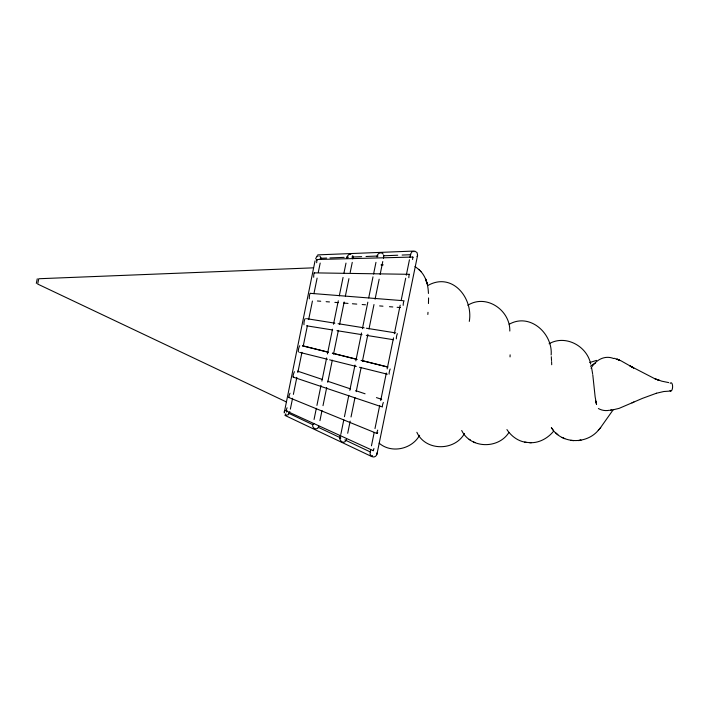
<?xml version="1.0" encoding="UTF-8"?>
<svg xmlns="http://www.w3.org/2000/svg" width="708" height="708" viewBox="0 0 708 708"><rect width="100%" height="100%" fill="white"/><g stroke="black" fill="none" stroke-linecap="round" stroke-linejoin="round"><path stroke-width="1.06" d="M412.596 259.526L412.791 257.048L412.959 257.5M284.2 412.897L315.042 260.889M315.653 258.871L316.839 256.11M340.76 434.747C336.946 439.65 344.371 446.146 346.469 439.261M347.292 257.774C346.929 255.765 348.858 253.906 350.841 254.314M353.106 258.225L352.743 255.597M372.797 456.934C375.143 457.412 377.417 455.217 376.983 452.854M383.78 255.438L383.435 258.278M376.966 454.182L417.587 255.287L417.074 252.632L414.826 251.119M428.464 303.537L428.57 297.935M510.043 356.903L510.114 354.841M427.844 314.476L427.995 312.325M36.312 283.421L37.259 278.81M286.563 411.923L286.767 410.95M289.846 411.605L288.404 414.702L286.342 415.1M290.351 409.136L292.572 398.277M293.369 394.391L296.847 377.355M297.82 372.558L301.953 352.336M303.183 346.327L307.396 325.671M308.653 319.556L312.432 301.033M313.936 293.661L317.113 278.102M318.299 272.279L320.184 263.066M320.954 259.287L321.043 257.916L319.839 256.101M313.148 423.888C310.635 428.198 318.06 431.269 318.804 426.207M314.051 419.472L316.334 408.295M316.927 405.41L321.025 385.32M321.883 381.116L326.627 357.912M327.441 353.92L332.495 329.185M333.495 324.291L338.291 300.785M339.3 295.856L343.061 277.447M343.893 273.341L345.991 263.093M347 258.146L347.309 256.65M319.928 420.676L322.007 410.49M322.998 405.666L326.689 387.577M327.76 382.32L332.291 360.16M333.521 354.133L338.371 330.388M339.566 324.521L344.168 301.989M345.38 296.05L348.938 278.642M350.195 272.465L352.257 262.367M340.946 433.818L343.805 419.835M344.442 416.702L348.805 395.347M349.823 390.356L354.991 365.062M355.85 360.859L361.54 332.964M362.408 328.716L367.833 302.157M368.709 297.873L373.001 276.846M373.576 274.023L375.966 262.341M377.063 256.977C376.7 253.597 381.196 251.119 383.294 254.207M347.699 433.261L350.177 421.136M351.026 416.985L354.974 397.648M356.195 391.657L361.151 367.372M362.434 361.089L367.912 334.264M369.001 328.972L373.992 304.529M375.081 299.174L379.161 279.209M380.143 274.385L382.762 261.553M370.7 449.562L370.027 454.094L371.576 456.43M371.461 445.801L374.196 432.429M374.983 428.588L379.709 405.41M380.7 400.595L386.329 373.001M387.17 368.921L393.515 337.84M394.347 333.734L400.179 305.175M401.224 300.086L405.684 278.226M406.304 275.191L409.454 259.765M409.967 257.261L410.658 253.88L412.171 251.632M412.817 257.048L316.883 259.509L316.671 262.73M284.209 411.87L284.598 410.923M352.752 258.889L353.177 257.845M340.017 438.367L340.477 437.234M417.083 256.517L417.587 255.287M373.948 448.536L373.249 450.677L373.585 450.332M287.059 407.764L285.988 410.817L373.266 450.695M285.775 413.764L284.988 415.419L371.992 456.669L372.514 455.563M286.713 411.782L287.129 410.906M286.368 410.339L286.005 410.808M419.605 435.296C411.888 449.253 391.418 453.81 379.116 443.155M613.04 409.976L600.127 428.225M464.501 433.482C454.642 451.279 425.428 451.35 416.862 432.278M508.848 432.597C498.193 449.261 470.484 448.686 461.696 430.491M553.24 431.65C547.479 438.509 538.584 443.358 529.469 442.642M552.019 428.57L551.337 427.65C561.453 444.385 587.189 444.695 598.95 429.535M598.278 430.278L600.72 427.561M313.272 424.34L314.131 423.473M509.194 324.273C529.779 312.467 552.895 333.433 551.16 354.991M549.098 343.769C565.471 334.291 587.162 346.079 590.667 364.062M427.871 285.501C452.27 271.686 473.378 298.13 469.289 321.397M610.712 409.79L611.252 409.543M610.252 410.481L619.075 408.383L642.448 398.365L656.458 393.232M631.979 402.879L633.89 402.02M467.846 305.263C486.299 293.608 510.344 310.263 509.813 331.043M589.782 362.54L596.517 360.39M656.378 393.259L663.768 391.524L670.759 391.028M320.104 258.314L326.662 258.048M329.946 257.924L344.159 257.358M346.345 257.269L348.531 257.181M351.805 257.057L361.646 256.659M366.018 256.491L378.045 256.013M383.515 255.792L397.728 255.234M402.1 255.057L410.844 254.712M313.573 267.828L38.763 278.74L37.674 284.058L286.2 401.861M381.01 264.934L383.214 264.872M314.308 272.863L409.445 274.315M310.316 293.333L403.179 300.696M317.396 300.98L320.724 301.245M326.131 301.679L329.468 301.944M334.875 302.369L338.203 302.635M343.61 303.059L348.026 303.413M352.398 303.759L356.761 304.104M362.169 304.529L365.496 304.794M379.638 305.918L382.966 306.183M389.471 306.697L392.798 306.962M397.108 307.299L400.436 307.564M506.928 429.579C511.265 436.181 518.327 441.491 526.336 442.332M524.601 442.164L531.186 442.801M570.754 440.349L573.666 440.677M668.777 382.621L661.723 381.169L654.449 378.55L629.89 365.832L633.766 368.054L631.669 366.832M306.555 318.644L334.875 323.175M338.079 323.689L364.169 327.866M366.346 328.22L395.754 332.928M306.52 325.795L332.671 329.981M336.964 330.663L362.027 334.68M366.31 335.362L393.551 339.725M332.415 353.239L356.982 359.354M361.257 360.425L387.966 367.071L361.195 360.407M332.353 353.221L356.929 359.345M299.67 352.363L327.503 359.292M329.583 359.814L356.292 366.47M359.496 367.266L387.329 374.196M614.225 358.266L620.969 360.788L632.049 367.045M297.528 371.116L322.503 379.497M327.645 381.223L350.54 388.904M355.681 390.63L365.08 393.79M376.452 397.604L381.692 399.365M293.209 377.116L381.524 406.755M656.891 379.532L659.396 380.435L654.528 378.585M288.855 397.515L376.939 433.482M562.081 437.42L563.223 437.951M563.63 438.137L564.772 438.668M288.475 413.171L312.21 424.419M318.14 427.234L340.875 438.013M344.831 439.88L370.541 452.067M473.546 441.854L474.935 442.686M469.13 439.279L470.484 440.084M316.883 259.509L317.078 260.243M415.012 266.474L419.269 269.872M555.612 432.738L557.886 434.712M420.464 271.093C426.154 277.014 428.181 285.457 428.446 293.448M418.738 269.332L420.986 271.624M552.452 429.145L553.152 430.092M596.163 402.383L595.605 401.047L596.561 404.516L595.145 396.896L592.773 374.682M591.711 368.372L592.623 373.744M551.293 356.699L551.541 360.531M551.585 361.584L551.709 364.735M414.012 251.756L413.985 251.057L317.777 254.871L317.848 256.703M408.835 277.731A3.531 0.54 -89.1 0 1 409.516 274.368M313.706 277.279A3.531 0.54 -89.1 0 1 313.971 273.5A3.531 0.54 -89.1 0 1 314.591 273.483M403.188 305.36A3.531 0.735 -85.5 0 1 404.118 300.82M309.308 298.82A3.531 0.735 -85.5 0 1 309.582 295.006A3.531 0.735 -85.5 0 1 310.423 293.36M396.347 338.84A3.531 0.832 -80.9 0 1 397.4 333.689M304.006 324.751A3.531 0.832 -80.9 0 1 304.228 321.211A3.531 0.832 -80.9 0 1 305.272 318.547M389.143 374.143A3.531 0.832 -76 0 1 390.196 368.992M298.457 351.947A3.531 0.832 -76 0 1 298.537 349.088A3.531 0.832 -76 0 1 299.723 345.743M382.435 407.003A3.531 0.735 -71.4 0 1 383.355 402.471M293.661 376.877A3.531 0.735 -71.4 0 1 293.094 375.798A3.531 0.735 -71.4 0 1 294.422 371.673M377.709 432.597A3.531 0.54 -67.8 0 1 377.523 432.889M377.028 433.464A3.531 0.54 -67.8 0 1 377.718 430.101M289.28 397.17A3.531 0.54 -67.8 0 1 288.811 396.728A3.531 0.54 -67.8 0 1 290.023 393.214M670.184 383.382A4.124 1.655 -88 0 1 672.273 384.205A4.124 1.655 -88 0 1 672.149 389.524A4.124 1.655 -88 0 1 670.025 390.506M591.021 368.213A26.656 20.222 -86.1 0 1 613.562 358.505M609.446 410.242A26.656 20.222 -86.1 0 1 598.384 408.534M590.454 366.275A25.86 23.099 -64.2 0 1 595.525 363.045M580.852 440.19L578.631 440.58L580.852 440.19M328.14 352.177L302.502 345.787L328.078 352.159M618.252 359.602L616.872 359.062L619.668 360.186L618.252 359.602M426.836 282.607L425.57 278.934L427.207 283.899L426.836 282.607"/></g></svg>
